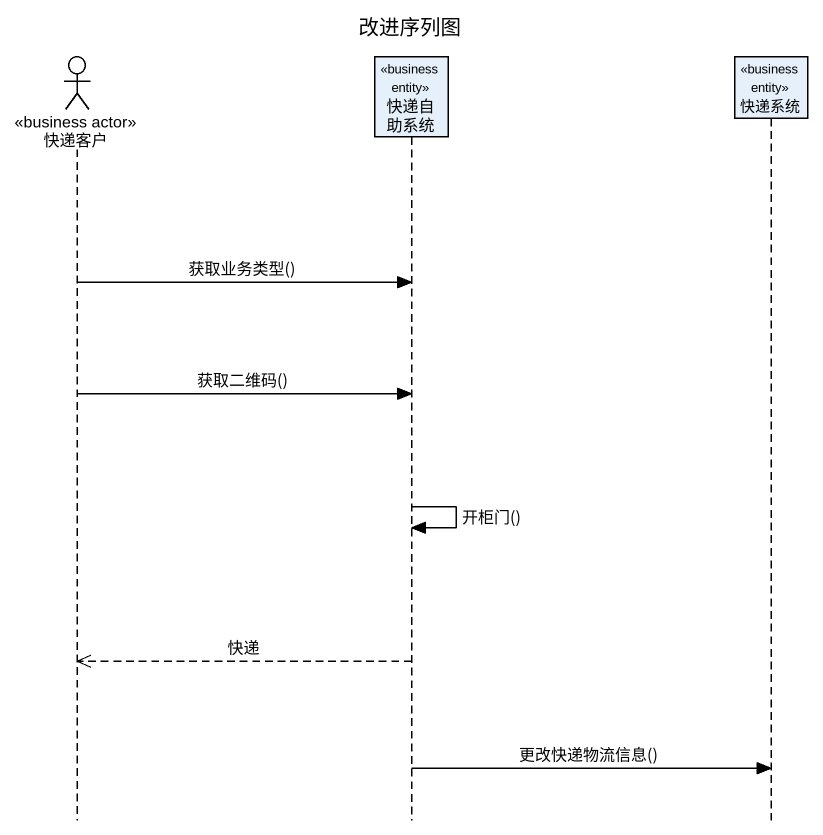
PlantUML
@startuml
title 改进序列图
hide footbox
actor 快递客户 <<business actor>>
participant 快递自助系统 <<business entity>>
participant 快递系统 <<business entity>>

快递客户 -> 快递自助系统 : 获取业务类型()
快递客户 -> 快递自助系统 : 获取二维码()
快递自助系统 -> 快递自助系统 : 开柜门()
快递自助系统 -->> 快递客户 : 快递
快递自助系统 -> 快递系统 : 更改快递物流信息()
@enduml
